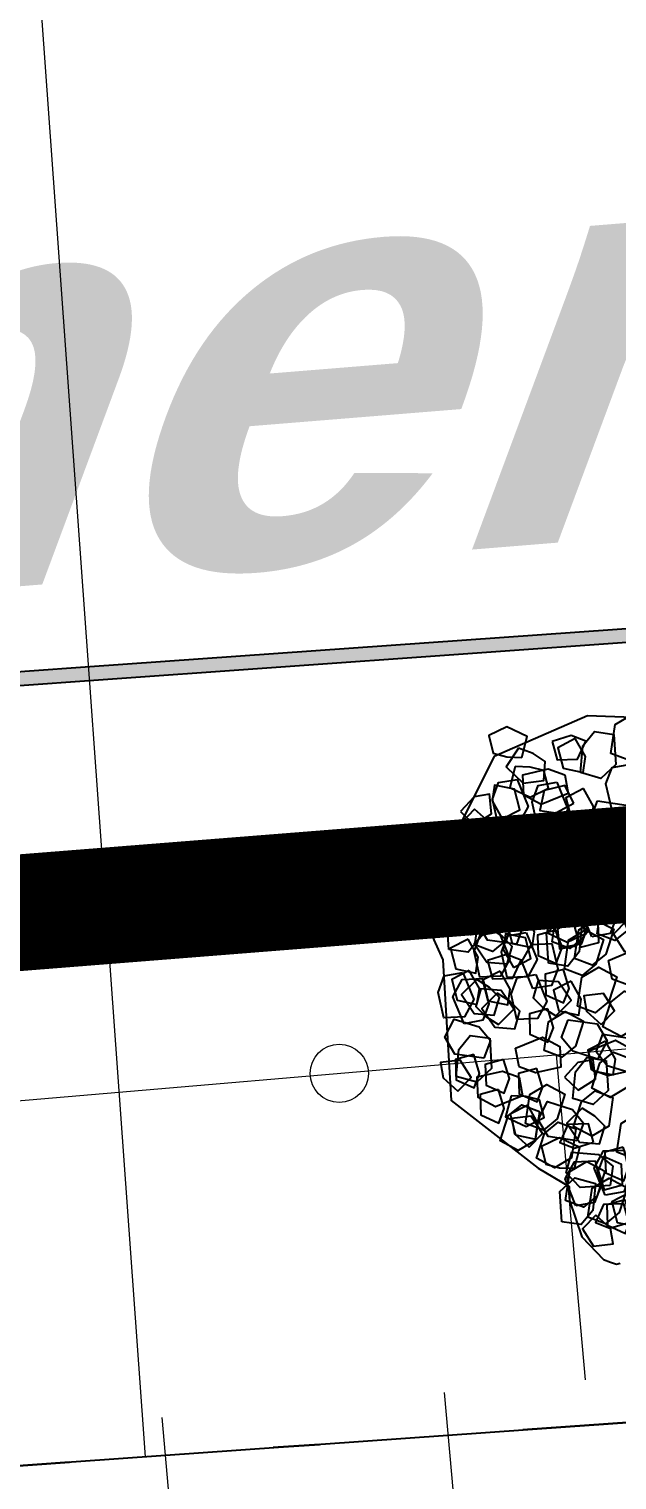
# Model space of a CAD drawing. Header units: metres. Extents: x 1851758 to 1852050, y 5187822 to 5188223.
# Drawn here: x 1851898.976 to 1851900.237, y 5187880.647 to 5187883.761 of the extents above; entities that cross this region are included whole.
import ezdxf
from ezdxf.enums import TextEntityAlignment as Align

# ---------------------------------------------------------------- set-up
doc = ezdxf.new("R2010")
doc.units = ezdxf.units.M
doc.header["$LTSCALE"] = 2.5
doc.linetypes.add('L18', pattern=[0.6, 0.4, -0.2])
doc.linetypes.add('L5', pattern=[1.15, 0.8, -0.175, 0, -0.175])
doc.layers.get('0').update_dxf_attribs({"linetype": 'CONTINUOUS', "lineweight": 30})
for name, color, linetype, lineweight in [('PAR', 11, 'L5', 30), ('PAR_ALIGNT', 1, 'L18', 30), ('PAR_ALIGNT_TXT', 1, 'CONTINUOUS', 15), ('PRO_DEMOL_CLO_LEG', 7, 'CONTINUOUS', 15), ('PRO_DEMOL_TAL_HAC', 32, 'CONTINUOUS', 15), ('PRO_PAR_DA', 1, 'CONTINUOUS', 35), ('PRO_PAR_SURF', 157, 'CONTINUOUS', 20)]:
    doc.layers.add(name, color=color, linetype=linetype, lineweight=lineweight)
doc.layers.add('PRO_PAR_CONT_DA', color=40, linetype='CONTINUOUS', plot=False)
doc.layers.add('PRO_VOI_PLANCHETTES', color=232, linetype='CONTINUOUS')
doc.layers.add('PRO_VOI_VEG', color=81, linetype='CONTINUOUS')
doc.styles.add('ARIAL_IT_B', font='arialbd.ttf', dxfattribs={"width": 1.1, "oblique": 25.02})

# ---------------------------------------------------------------- blocks, each defined once
blk = doc.blocks.new('arbuste fleurs jaunes')
at = {"layer": 'PRO_VOI_VEG', "color": 76}
blk.add_lwpolyline([(-1.1364, 0.6997), (-1.6049, 0.5042), (-1.8943, 0.1772), (-1.9074, -0.2211), (-2.0027, -0.4693), (-1.7284, -0.707), (-1.4435, -1.2399), (-0.9817, -1.3474), (-0.8287, -1.3634), (-0.8017, -1.4164), (-0.6877, -1.5364), (-0.5637, -1.586), (-0.5307, -1.5835), (-0.5049, -1.5805), (-0.4917, -1.5706)], dxfattribs=at)
at = {"layer": 'PRO_VOI_VEG', "color": 67}
for points in [[(-1.4452, 0.3998), (-1.4804, 0.5199), (-1.4327, 0.5894), (-1.3446, 0.5847), (-1.3309, 0.4738), (-1.3642, 0.4059)], [(-1.6959, 0.3408), (-1.6437, 0.278), (-1.5649, 0.3175), (-1.5655, 0.402), (-1.6321, 0.3975)], [(-1.3492, 0.394), (-1.2578, 0.3085), (-1.2636, 0.2243), (-1.3419, 0.1837), (-1.41, 0.2722), (-1.4158, 0.3476)], [(-1.7944, 0.1764), (-1.7779, 0.0851), (-1.6807, 0.0843), (-1.626, 0.1514), (-1.6757, 0.2119), (-1.7351, 0.2014)], [(-1.6039, 0.1905), (-1.5126, 0.1049), (-1.5183, 0.0208), (-1.5966, -0.0198), (-1.6648, 0.0687), (-1.6706, 0.1441)], [(-1.7636, 0.1302), (-1.6722, 0.0446), (-1.678, -0.0395), (-1.7563, -0.0801), (-1.8245, 0.0084), (-1.8303, 0.0838)], [(-1.9262, -0.0971), (-1.8494, -0.1246), (-1.8015, -0.0507), (-1.8451, 0.0219), (-1.9002, -0.0159)], [(-1.4155, 0.002), (-1.3241, -0.0835), (-1.3299, -0.1677), (-1.4082, -0.2083), (-1.4763, -0.1198), (-1.4822, -0.0444)], [(-1.1917, -0.1757), (-1.2269, -0.0556), (-1.1792, 0.014), (-1.0911, 0.0092), (-1.0773, -0.1017), (-1.1106, -0.1696)], [(-1.8758, -0.0627), (-1.9029, -0.1398), (-1.8286, -0.1871), (-1.7563, -0.1431), (-1.7944, -0.0883)], [(-1.6445, -0.1218), (-1.6093, -0.2419), (-1.657, -0.3114), (-1.7451, -0.3066), (-1.7588, -0.1958), (-1.7255, -0.1279)], [(-1.1903, -0.3492), (-1.2817, -0.2636), (-1.2759, -0.1795), (-1.1977, -0.1389), (-1.1295, -0.2273), (-1.1237, -0.3028)], [(-1.1746, -0.3286), (-1.2099, -0.2085), (-1.1622, -0.1389), (-1.0741, -0.1437), (-1.0603, -0.2546), (-1.0936, -0.3225)], [(-1.8681, -0.39), (-1.9033, -0.2699), (-1.8556, -0.2004), (-1.7675, -0.2051), (-1.7538, -0.316), (-1.7871, -0.3839)], [(-1.5226, -0.2713), (-1.4704, -0.3341), (-1.3916, -0.2947), (-1.3922, -0.2101), (-1.4588, -0.2146)], [(-1.2845, -0.4434), (-1.3759, -0.3578), (-1.3701, -0.2737), (-1.2918, -0.2331), (-1.2237, -0.3216), (-1.2178, -0.397)], [(-1.083, -0.2231), (-1.1101, -0.3002), (-1.0358, -0.3475), (-0.9635, -0.3035), (-1.0016, -0.2487)], [(-1.6028, -0.4743), (-1.6942, -0.3887), (-1.6884, -0.3046), (-1.6101, -0.264), (-1.5419, -0.3525), (-1.5361, -0.4279)], [(-1.3348, -0.4404), (-1.3701, -0.3203), (-1.3224, -0.2508), (-1.2343, -0.2555), (-1.2205, -0.3664), (-1.2538, -0.4343)], [(-1.2127, -0.3354), (-1.2896, -0.3078), (-1.3374, -0.3818), (-1.2939, -0.4543), (-1.2388, -0.4166)], [(-1.2183, -0.4654), (-1.2536, -0.3452), (-1.2058, -0.2757), (-1.1178, -0.2805), (-1.104, -0.3913), (-1.1373, -0.4593)], [(-1.697, -0.5686), (-1.7884, -0.483), (-1.7826, -0.3989), (-1.7043, -0.3582), (-1.6361, -0.4467), (-1.6303, -0.5221)], [(-1.0817, -0.4109), (-0.9967, -0.3189), (-0.9126, -0.3242), (-0.8715, -0.4022), (-0.9595, -0.471), (-1.0349, -0.4773)], [(-1.7473, -0.5656), (-1.7825, -0.4455), (-1.7348, -0.3759), (-1.6468, -0.3807), (-1.633, -0.4915), (-1.6663, -0.5595)], [(-1.6308, -0.5905), (-1.666, -0.4704), (-1.6183, -0.4009), (-1.5302, -0.4056), (-1.5165, -0.5165), (-1.5498, -0.5844)], [(-1.5608, -0.4971), (-1.4694, -0.5827), (-1.4752, -0.6668), (-1.5535, -0.7074), (-1.6216, -0.6189), (-1.6275, -0.5435)], [(-1.453, -0.4503), (-1.3617, -0.5359), (-1.3674, -0.62), (-1.4457, -0.6606), (-1.5139, -0.5721), (-1.5197, -0.4967)], [(-1.3256, -0.657), (-1.417, -0.5714), (-1.4112, -0.4873), (-1.3329, -0.4467), (-1.2647, -0.5351), (-1.2589, -0.6106)], [(-1.1205, -0.6449), (-1.1557, -0.5248), (-1.108, -0.4553), (-1.02, -0.4601), (-1.0062, -0.5709), (-1.0395, -0.6388)], [(-0.8835, -0.4954), (-0.8482, -0.6155), (-0.896, -0.685), (-0.984, -0.6803), (-0.9978, -0.5694), (-0.9645, -0.5015)], [(-1.5536, -0.6287), (-1.5014, -0.6914), (-1.4226, -0.652), (-1.4232, -0.5674), (-1.4899, -0.5719)], [(-1.4565, -0.7389), (-1.4886, -0.8259), (-1.4053, -0.8759), (-1.3241, -0.8459), (-1.3362, -0.7685), (-1.3927, -0.7474)], [(-1.1704, -0.8781), (-1.2056, -0.7579), (-1.1579, -0.6884), (-1.0699, -0.6932), (-1.0561, -0.804), (-1.0894, -0.872)], [(-0.8169, -0.7534), (-0.7816, -0.8736), (-0.8293, -0.9431), (-0.9174, -0.9383), (-0.9312, -0.8275), (-0.8979, -0.7595)], [(-1.2858, -0.9209), (-1.2008, -0.829), (-1.1166, -0.8342), (-1.0755, -0.9123), (-1.1636, -0.981), (-1.2389, -0.9873)], [(-1.312, -0.9863), (-1.3745, -1.0389), (-1.3346, -1.1174), (-1.25, -1.1162), (-1.2549, -1.0496)], [(-0.8182, -0.9368), (-0.7829, -1.0569), (-0.8306, -1.1264), (-0.9187, -1.1216), (-0.9325, -1.0108), (-0.8992, -0.9429)], [(-1.4379, -1.0196), (-1.5003, -1.0722), (-1.4604, -1.1507), (-1.3758, -1.1496), (-1.3808, -1.083)], [(-1.2787, -1.1121), (-1.3411, -1.1647), (-1.3012, -1.2432), (-1.2166, -1.242), (-1.2215, -1.1754)], [(-1.218, -1.1144), (-1.2015, -1.2057), (-1.1043, -1.2065), (-1.0496, -1.1394), (-1.0993, -1.0789), (-1.1587, -1.0894)], [(-0.8136, -1.1471), (-0.8658, -1.0843), (-0.9446, -1.1237), (-0.9439, -1.2083), (-0.8773, -1.2038)], [(-0.6882, -1.1124), (-0.7506, -1.165), (-0.7107, -1.2435), (-0.6261, -1.2423), (-0.631, -1.1757)], [(-1.079, -1.124), (-1.0437, -1.2441), (-1.0915, -1.3137), (-1.1795, -1.3089), (-1.1933, -1.198), (-1.16, -1.1301)], [(-0.9064, -1.1264), (-0.8711, -1.2465), (-0.9188, -1.316), (-1.0069, -1.3112), (-1.0207, -1.2004), (-0.9874, -1.1325)], [(-0.6726, -1.3322), (-0.764, -1.2466), (-0.7582, -1.1625), (-0.6799, -1.1219), (-0.6117, -1.2104), (-0.6059, -1.2858)], [(-0.7668, -1.4265), (-0.8582, -1.3409), (-0.8524, -1.2568), (-0.7741, -1.2161), (-0.7059, -1.3046), (-0.7001, -1.38)], [(-0.8171, -1.4235), (-0.8523, -1.3034), (-0.8046, -1.2338), (-0.7166, -1.2386), (-0.7028, -1.3494), (-0.7361, -1.4174)], [(-0.7006, -1.4484), (-0.7358, -1.3283), (-0.6881, -1.2588), (-0.6, -1.2635), (-0.5863, -1.3744), (-0.6196, -1.4423)], [(-0.5312, -1.3952), (-0.5834, -1.3324), (-0.6622, -1.3719), (-0.6615, -1.4564), (-0.5949, -1.4519)], [(-0.6735, -1.4267), (-0.7006, -1.5037), (-0.6263, -1.5511), (-0.554, -1.5071), (-0.5921, -1.4523)], [(-0.6735, -1.4267), (-0.7006, -1.5037), (-0.6263, -1.5511), (-0.554, -1.5071), (-0.5921, -1.4523)]]:
    blk.add_lwpolyline(points, close=True, dxfattribs=at)
at = {"layer": 'PRO_VOI_VEG'}
for points in [[(-1.4681, 0.4792), (-1.4064, 0.3652), (-1.4396, 0.2844), (-1.5299, 0.2702), (-1.5679, 0.3795), (-1.5489, 0.4555)], [(-1.5003, 0.14), (-1.5668, 0.1923), (-1.638, 0.1353), (-1.619, 0.0498), (-1.5525, 0.0688)], [(-1.4231, 0.0056), (-1.4896, 0.0579), (-1.5608, 0.0009), (-1.5418, -0.0847), (-1.4753, -0.0656)], [(-1.4106, -0.2595), (-1.4724, -0.1455), (-1.4391, -0.0647), (-1.3489, -0.0505), (-1.3109, -0.1597), (-1.3299, -0.2358)], [(-1.3111, -0.5302), (-1.3728, -0.4161), (-1.3396, -0.3353), (-1.2493, -0.3211), (-1.2113, -0.4304), (-1.2303, -0.5064)], [(-1.7235, -0.6553), (-1.7853, -0.5413), (-1.752, -0.4605), (-1.6618, -0.4462), (-1.6238, -0.5555), (-1.6428, -0.6315)], [(-1.6672, -0.5809), (-1.719, -0.6477), (-1.6616, -0.7186), (-1.5762, -0.6991), (-1.5956, -0.6327)], [(-1.6061, -0.7011), (-1.658, -0.7679), (-1.6005, -0.8388), (-1.5151, -0.8192), (-1.5345, -0.7529)], [(-0.9489, -0.7311), (-1.0008, -0.7979), (-0.9433, -0.8688), (-0.8579, -0.8493), (-0.8773, -0.7829)], [(-0.9111, -0.8047), (-0.8494, -0.9187), (-0.8826, -0.9995), (-0.9728, -1.0137), (-1.0108, -0.9045), (-0.9918, -0.8284)], [(-1.4048, -0.9281), (-1.343, -1.0422), (-1.3763, -1.123), (-1.4665, -1.1372), (-1.5045, -1.0279), (-1.4855, -0.9519)], [(-0.7933, -1.5132), (-0.8551, -1.3992), (-0.8218, -1.3184), (-0.7316, -1.3041), (-0.6936, -1.4134), (-0.7126, -1.4895)]]:
    blk.add_lwpolyline(points, close=True, dxfattribs=at)
at = {"layer": 'PRO_VOI_VEG', "color": 52}
for points in [[(-1.6107, 0.3933), (-1.6625, 0.3265), (-1.605, 0.2556), (-1.5196, 0.2751), (-1.5391, 0.3415)], [(-1.815, 0.2538), (-1.8286, 0.1587), (-1.7334, 0.1261), (-1.6577, 0.1741), (-1.6866, 0.2499), (-1.7485, 0.259)], [(-1.4889, 0.2132), (-1.5407, 0.1464), (-1.4832, 0.0755), (-1.3978, 0.095), (-1.4173, 0.1614)], [(-1.4934, -0.3805), (-1.5452, -0.4473), (-1.4878, -0.5182), (-1.4024, -0.4986), (-1.4218, -0.4323)], [(-1.1907, -0.5594), (-1.2425, -0.6263), (-1.185, -0.6971), (-1.0996, -0.6776), (-1.1191, -0.6112)], [(-1.4852, -0.6477), (-1.537, -0.7145), (-1.4795, -0.7854), (-1.3941, -0.7658), (-1.4136, -0.6995)], [(-1.1363, -1.1207), (-1.1882, -1.1876), (-1.1307, -1.2584), (-1.0453, -1.2389), (-1.0647, -1.1725)], [(-0.5829, -1.2791), (-0.6347, -1.3459), (-0.5773, -1.4168), (-0.4919, -1.3972), (-0.5113, -1.3308)]]:
    blk.add_lwpolyline(points, close=True, dxfattribs=at)
at = {"layer": 'PRO_VOI_VEG', "color": 2}
for points in [[(-1.785, 0.2244), (-1.8015, 0.3156), (-1.8987, 0.3164), (-1.9534, 0.2494), (-1.9037, 0.1888), (-1.8443, 0.1993)], [(-1.5399, 0.1669), (-1.6249, 0.0749), (-1.709, 0.0802), (-1.7501, 0.1582), (-1.6621, 0.2269), (-1.5867, 0.2332)], [(-1.4126, 0.1903), (-1.2925, 0.2256), (-1.223, 0.1779), (-1.2277, 0.0898), (-1.3386, 0.076), (-1.4065, 0.1093)], [(-1.7508, -0.051), (-1.699, 0.0158), (-1.7564, 0.0867), (-1.8418, 0.0671), (-1.8224, 0.0007)], [(-1.4066, -0.0395), (-1.4916, -0.1314), (-1.5758, -0.1262), (-1.6169, -0.0482), (-1.5288, 0.0206), (-1.4535, 0.0269)], [(-1.3278, -0.1689), (-1.276, -0.1021), (-1.3335, -0.0312), (-1.4189, -0.0508), (-1.3994, -0.1171)], [(-1.1591, -0.0095), (-1.0973, -0.1235), (-1.1306, -0.2043), (-1.2208, -0.2185), (-1.2588, -0.1092), (-1.2398, -0.0332)], [(-1.7272, -0.0852), (-1.6655, -0.1993), (-1.6987, -0.28), (-1.789, -0.2943), (-1.827, -0.185), (-1.808, -0.109)], [(-1.2465, -0.3164), (-1.3664, -0.3525), (-1.4363, -0.3052), (-1.432, -0.2171), (-1.3213, -0.2026), (-1.2532, -0.2355)], [(-1.5676, -0.4116), (-1.5157, -0.3448), (-1.5732, -0.2739), (-1.6586, -0.2935), (-1.6392, -0.3598)], [(-1.2147, -0.4105), (-1.1519, -0.3583), (-1.1913, -0.2795), (-1.2759, -0.2801), (-1.2714, -0.3467)], [(-1.8429, -0.5317), (-1.8158, -0.4546), (-1.8901, -0.4073), (-1.9624, -0.4513), (-1.9243, -0.5061)], [(-1.47, -0.5135), (-1.5899, -0.5495), (-1.6597, -0.5022), (-1.6555, -0.4141), (-1.5448, -0.3996), (-1.4766, -0.4325)], [(-1.7137, -0.5674), (-1.7, -0.4723), (-1.7953, -0.4397), (-1.871, -0.4877), (-1.842, -0.5635), (-1.7802, -0.5726)], [(-1.4398, -0.6101), (-1.388, -0.5433), (-1.4454, -0.4724), (-1.5308, -0.492), (-1.5114, -0.5583)], [(-0.995, -0.6733), (-0.9679, -0.5963), (-1.0422, -0.5489), (-1.1144, -0.5929), (-1.0764, -0.6477)], [(-1.3396, -0.596), (-1.2482, -0.6816), (-1.254, -0.7657), (-1.3323, -0.8064), (-1.4004, -0.7179), (-1.4063, -0.6425)], [(-1.1874, -0.7221), (-1.1553, -0.6351), (-1.2386, -0.5851), (-1.3197, -0.6151), (-1.3077, -0.6925), (-1.2512, -0.7136)], [(-1.6276, -0.7203), (-1.5362, -0.8059), (-1.542, -0.89), (-1.6203, -0.9306), (-1.6884, -0.8421), (-1.6943, -0.7667)], [(-1.3953, -0.8586), (-1.3632, -0.7716), (-1.4465, -0.7215), (-1.5277, -0.7515), (-1.5156, -0.8289), (-1.4591, -0.85)], [(-1.3917, -1.0165), (-1.5116, -1.0525), (-1.5815, -1.0052), (-1.5772, -0.9171), (-1.4665, -0.9026), (-1.3983, -0.9355)], [(-0.7046, -1.1436), (-0.7398, -1.0234), (-0.6921, -0.9539), (-0.604, -0.9587), (-0.5902, -1.0695), (-0.6235, -1.1375)], [(-1.1737, -1.0931), (-1.2587, -1.185), (-1.3429, -1.1797), (-1.384, -1.1017), (-1.296, -1.033), (-1.2206, -1.0267)], [(-1.1116, -1.1955), (-1.1468, -1.0753), (-1.0991, -1.0058), (-1.011, -1.0106), (-0.9973, -1.1214), (-1.0306, -1.1894)], [(-0.8803, -1.1709), (-1.0004, -1.2062), (-1.0699, -1.1585), (-1.0651, -1.0704), (-0.9543, -1.0566), (-0.8864, -1.0899)], [(-1.4336, -1.1916), (-1.4065, -1.1146), (-1.4808, -1.0672), (-1.5531, -1.1112), (-1.515, -1.1661)], [(-1.055, -1.2816), (-1.028, -1.2046), (-1.1022, -1.1572), (-1.1745, -1.2012), (-1.1364, -1.256)], [(-0.6864, -1.3135), (-0.624, -1.2608), (-0.6639, -1.1823), (-0.7485, -1.1835), (-0.7435, -1.2501)], [(-0.8401, -1.2823), (-0.8566, -1.191), (-0.9538, -1.1902), (-1.0085, -1.2573), (-0.9588, -1.3179), (-0.8994, -1.3073)], [(-0.6706, -1.2848), (-0.7843, -1.3473), (-0.8652, -1.3146), (-0.8801, -1.2244), (-0.771, -1.1857), (-0.6949, -1.2043)]]:
    blk.add_lwpolyline(points, close=True, dxfattribs=at)
at = {"layer": 'PRO_VOI_VEG', "color": 76}
for points in [[(-1.1071, -0.0773), (-1.2273, -0.1126), (-1.2968, -0.0649), (-1.292, 0.0232), (-1.1812, 0.037), (-1.1132, 0.0037)], [(-1.2416, -0.527), (-1.3043, -0.5792), (-1.2649, -0.658), (-1.1803, -0.6574), (-1.1848, -0.5907)], [(-1.1324, -0.7146), (-1.0123, -0.6794), (-0.9427, -0.7271), (-0.9475, -0.8152), (-1.0584, -0.829), (-1.1263, -0.7957)], [(-0.9716, -0.7092), (-0.8515, -0.6739), (-0.7819, -0.7216), (-0.7867, -0.8097), (-0.8975, -0.8235), (-0.9655, -0.7902)], [(-1.5601, -0.7221), (-1.5927, -0.8088), (-1.5097, -0.8594), (-1.4284, -0.83), (-1.4399, -0.7525), (-1.4963, -0.731)], [(-0.9186, -1.0338), (-0.9513, -1.1206), (-0.8683, -1.1712), (-0.7869, -1.1417), (-0.7985, -1.0642), (-0.8549, -1.0428)], [(-0.5863, -1.314), (-0.6491, -1.3662), (-0.6096, -1.4449), (-0.5251, -1.4443), (-0.5296, -1.3777)]]:
    blk.add_lwpolyline(points, close=True, dxfattribs=at)
at = {"layer": 'PRO_VOI_VEG', "color": 55}
for points in [[(-1.0642, -0.255), (-1.1561, -0.17), (-1.1509, -0.0859), (-1.0728, -0.0448), (-1.0041, -0.1328), (-0.9978, -0.2082)], [(-1.7973, -0.5047), (-1.8892, -0.4197), (-1.884, -0.3356), (-1.806, -0.2945), (-1.7372, -0.3825), (-1.7309, -0.4579)], [(-1.3889, -0.3217), (-1.373, -0.413), (-1.2758, -0.4144), (-1.2207, -0.3477), (-1.27, -0.2868), (-1.3294, -0.297)], [(-1.2386, -0.5236), (-1.2746, -0.4037), (-1.2273, -0.3339), (-1.1392, -0.3381), (-1.1247, -0.4488), (-1.1576, -0.517)], [(-1.3418, -0.3877), (-1.4045, -0.44), (-1.3651, -0.5187), (-1.2805, -0.5181), (-1.285, -0.4515)], [(-1.6029, -0.4993), (-1.6355, -0.5861), (-1.5525, -0.6367), (-1.4712, -0.6072), (-1.4827, -0.5297), (-1.5391, -0.5082)], [(-1.5308, -0.9177), (-1.6227, -0.8327), (-1.6175, -0.7485), (-1.5395, -0.7074), (-1.4707, -0.7954), (-1.4644, -0.8708)], [(-1.2319, -0.7089), (-1.2946, -0.7611), (-1.2552, -0.8399), (-1.1706, -0.8392), (-1.1751, -0.7726)], [(-0.9974, -0.8008), (-0.9119, -0.7094), (-0.8277, -0.7152), (-0.7871, -0.7935), (-0.8756, -0.8617), (-0.951, -0.8675)], [(-1.0431, -0.9448), (-0.9661, -0.9718), (-0.9187, -0.8975), (-0.9627, -0.8253), (-1.0176, -0.8634)], [(-1.1667, -0.9609), (-1.2295, -1.0132), (-1.1901, -1.0919), (-1.1055, -1.0913), (-1.11, -1.0247)]]:
    blk.add_lwpolyline(points, close=True, dxfattribs=at)
blk = doc.blocks.new('CLOLEG')
blk.add_circle((0, 0), 0.0625)

msp = doc.modelspace()

# ---------------------------------------------------------------- hatches: boundary and pattern name
at = {"layer": 'PRO_VOI_PLANCHETTES'}
h = msp.add_hatch(color=256, dxfattribs=at)
h.dxf.hatch_style = 1
edge = h.paths.add_edge_path()
edge.add_arc((1851926.4252, 5187498.2076), 386.6253, 94.068008, 99.380647, ccw=False)
edge.add_line((1851898.9978, 5187883.8588), (1851897.6403, 5187902.7554))
edge.add_line((1851897.6403, 5187902.7554), (1851897.6702, 5187902.7575))
edge.add_line((1851897.6702, 5187902.7575), (1851899.0298, 5187883.831))
edge.add_line((1851899.0298, 5187883.831), (1851899.001, 5187883.8289))
edge.add_arc((1851926.4252, 5187498.2076), 386.5953, 94.067849, 99.380857)
edge.add_line((1851863.4115, 5187879.6328), (1851863.408, 5187879.6626))
h = msp.add_hatch(color=256, dxfattribs=at)
h.dxf.hatch_style = 1
edge = h.paths.add_edge_path()
edge.add_arc((1851926.4252, 5187498.2076), 385.1553, 94.067373, 99.391014, ccw=False)
edge.add_line((1851899.1063, 5187882.3928), (1851938.5438, 5187885.1975))
edge.add_line((1851938.5438, 5187885.1975), (1851938.7524, 5187882.2942))
edge.add_line((1851938.7524, 5187882.2942), (1851938.7225, 5187882.2918))
edge.add_line((1851938.7225, 5187882.2918), (1851938.5161, 5187885.1654))
edge.add_line((1851938.5161, 5187885.1654), (1851899.1052, 5187882.3626))
edge.add_arc((1851926.4252, 5187498.2076), 385.1253, 94.067849, 99.391226)
edge.add_line((1851863.5824, 5187878.1711), (1851863.5789, 5187878.2009))

# ---------------------------------------------------------------- linework, layer by layer
at = {"layer": 'PAR', "flags": 128}
msp.add_lwpolyline([(1851757.77, 5187868.487), (1851833.6918, 5187875.6402), (1851863.5824, 5187878.1707), (1851981.4866, 5187886.528), (1851987.4718, 5187886.9522), (1852004.3774, 5187888.6518), (1852028.9496, 5187890.8198)], dxfattribs=at)
at = {"layer": 'PAR_ALIGNT', "ltscale": 2.5, "const_width": 0.25, "flags": 128}
msp.add_lwpolyline([(1851863.4796, 5187879.0507), (1851981.3715, 5187888.4018)], dxfattribs=at)
msp.add_lwpolyline([(1851863.4796, 5187879.0507), (1851981.3715, 5187888.4018)], dxfattribs=at)
at = {"layer": 'PRO_DEMOL_CLO_LEG', "flags": 128}
for points in [[(1851899.1687, 5187881.4795), (1851904.6517, 5187881.9482), (1851919.6157, 5187883.4662), (1851936.6677, 5187884.8017), (1851953.754, 5187886.2021), (1851969.4308, 5187887.6313), (1851974.4927, 5187887.9829), (1851978.8346, 5187888.2456)], [(1851898.2976, 5187881.4051), (1851899.1687, 5187881.4795)]]:
    msp.add_lwpolyline(points, dxfattribs=at)
at = {"layer": 'PRO_DEMOL_TAL_HAC'}
for p, q in [((1851900.1696, 5187880.8623), (1851900.1072, 5187881.5597)), ((1851899.9203, 5187880.2376), (1851899.8669, 5187880.8352)), ((1851899.3149, 5187880.1834), (1851899.2614, 5187880.7811))]:
    msp.add_line(p, q, dxfattribs=at)
at = {"layer": 'PRO_PAR_CONT_DA', "flags": 128}
msp.add_lwpolyline([(1851940.223, 5187919.3492), (1851911.8795, 5187917.3131), (1851912.1661, 5187913.3233), (1851908.6751, 5187913.0726), (1851908.3885, 5187917.0623), (1851884.7038, 5187915.3608), (1851885.4031, 5187905.6262), (1851885.6711, 5187901.8955), (1851897.6403, 5187902.7554), (1851898.8308, 5187886.1831), (1851862.9456, 5187883.6194), (1851863.4796, 5187879.0507), (1851981.3715, 5187888.4018)], dxfattribs=at)
msp.add_lwpolyline([(1851863.5824, 5187878.1707), (1851981.4866, 5187886.528), (1851981.3715, 5187888.4018), (1851863.4796, 5187879.0507)], close=True, dxfattribs=at)
at = {"layer": 'PRO_PAR_DA', "flags": 128}
msp.add_lwpolyline([(1851863.4796, 5187879.0507), (1851981.3715, 5187888.4018)], dxfattribs=at)
at = {"layer": 'PRO_PAR_SURF', "flags": 128}
for points in [[(1851977.7933, 5187946.6346), (1851981.4866, 5187886.528), (1851863.5824, 5187878.1707), (1851856.5917, 5187937.9836), (1851927.7207, 5187943.0606)], [(1851979.4592, 5187919.5236), (1851978.1813, 5187918.0657), (1851896.9596, 5187912.2309), (1851896.7804, 5187914.7245), (1851884.8113, 5187913.8647), (1851885.6711, 5187901.8955), (1851897.6403, 5187902.7554), (1851899.2249, 5187880.6971), (1851981.4866, 5187886.528)]]:
    msp.add_lwpolyline(points, close=True, dxfattribs=at)
at = {"layer": 'PRO_VOI_PLANCHETTES', "flags": 128}
for points in [[(1851863.408, 5187879.6626, -0.023185), (1851898.9978, 5187883.8588), (1851897.6403, 5187902.7554), (1851897.6702, 5187902.7575), (1851899.0298, 5187883.831), (1851899.001, 5187883.8289, 0.023187), (1851863.4115, 5187879.6328)], [(1851863.5789, 5187878.2009, -0.023233), (1851899.1063, 5187882.3928), (1851938.5438, 5187885.1975), (1851938.7524, 5187882.2942), (1851938.7225, 5187882.2918), (1851938.5161, 5187885.1654), (1851899.1052, 5187882.3626, 0.023232), (1851863.5824, 5187878.1711)]]:
    msp.add_lwpolyline(points, format="xyb", close=True, dxfattribs=at)

# ---------------------------------------------------------------- block references
at = {"layer": 'PRO_DEMOL_CLO_LEG', "rotation": 4.885647465237738}
msp.add_blockref('CLOLEG', (1851899.6413, 5187881.5199), dxfattribs=at)
at = {"layer": 'PRO_VOI_VEG', "xscale": 0.4999999999999999, "yscale": 0.4999999999999999, "rotation": 335.2054015273066}
msp.add_blockref('arbuste fleurs jaunes', (1851900.7963, 5187881.722), dxfattribs=at)

# ---------------------------------------------------------------- texts
at = {"layer": 'PAR_ALIGNT_TXT', "style": 'ARIAL_IT_B', "oblique": 25.02, "width": 1.1}
msp.add_text('Alignement validé par la mairie de TRAMOYES le 07/04/2016', height=0.875, rotation=4.6408, dxfattribs=at).set_placement((1851914.8145, 5187884.1853), align=Align.MIDDLE)

doc.saveas('drawing.dxf')
